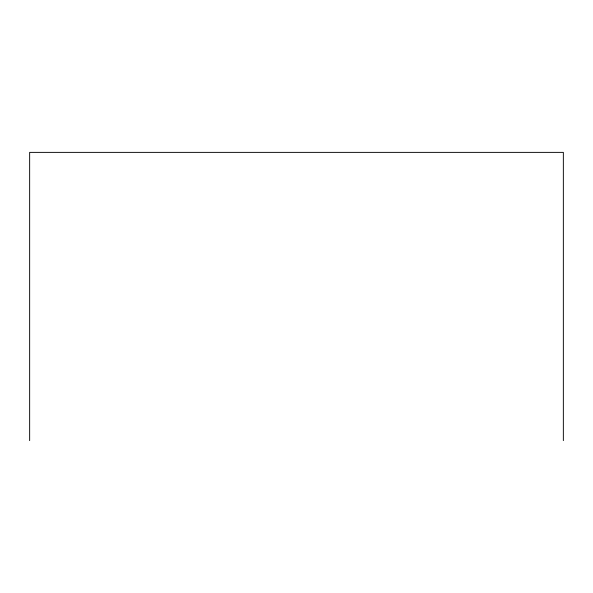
<?xml version="1.0" encoding="UTF-8"?>
<svg xmlns="http://www.w3.org/2000/svg" width="593" height="593" viewBox="0 0 593 593"><rect width="100%" height="100%" fill="white"/><g stroke="black" fill="none" stroke-linecap="round" stroke-linejoin="round"><path stroke-width="0.89" d="M563.35 440.621L563.35 152.379L29.65 152.379L29.65 440.621"/></g></svg>
